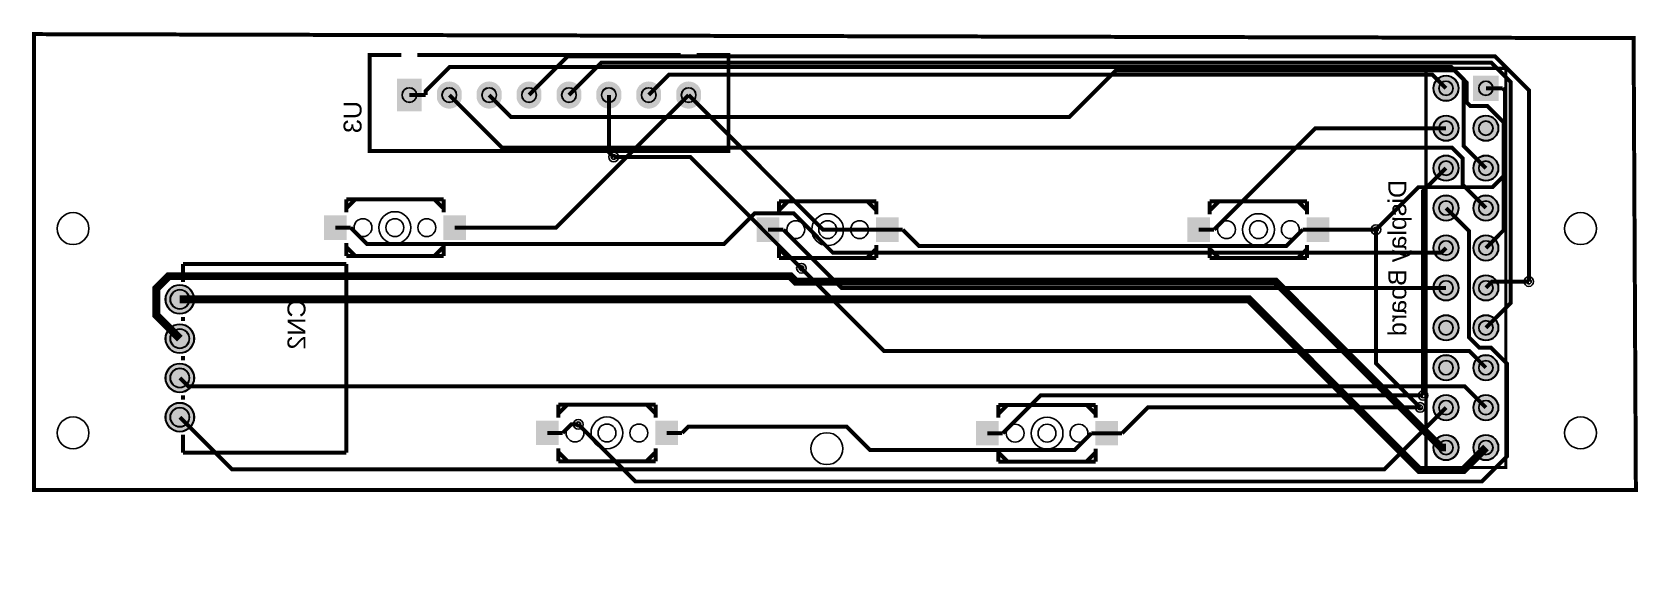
# Model space of a CAD drawing. Header units: millimetres. Extents: x 0 to 103, y -26 to 9.
import ezdxf

# ---------------------------------------------------------------- set-up
doc = ezdxf.new("R2010")
doc.units = ezdxf.units.MM
for name, color, linetype, true_color in [('BoardOutLine', 7, 'Continuous', 0xff00ff), ('BottomLayer', 7, 'Continuous', 0x0000ff), ('BottomSilkLayer', 7, 'Continuous', 0x66cc33), ('BottomSolderMaskLayer', 7, 'Continuous', 0xaa00ff), ('Hole', 7, 'Continuous', 0x222222), ('Multi-Layer', 7, 'Continuous', 0xc0c0c0), ('TopLayer', 7, 'Continuous', 0xff0000), ('TopPasteMaskLayer', 7, 'Continuous', 0x808080), ('TopSilkLayer', 7, 'Continuous', 0xffcc00), ('TopSolderMaskLayer', 7, 'Continuous', 0x800080)]:
    doc.layers.add(name, color=color, linetype=linetype, true_color=true_color)
doc.styles.get("Standard").update_dxf_attribs({"font": 'arial.ttf'})

msp = doc.modelspace()

# ---------------------------------------------------------------- hatches: boundary and pattern name
at = {"layer": 'BottomSolderMaskLayer'}
for points in [[(23.638636664370097, 5.533337566675073), (23.638636664370097, 3.4666709000084666), (25.201349467215096, 3.4666709000084666), (25.201349467215096, 5.533337566675073)], [(27.74726949453902, 4.253941241215898, -0.7853981633974483), (26.172466344932722, 4.253941241215898), (26.172466344932722, 4.745804758276108, -0.7853981633974483), (27.74726949453902, 4.745804758276108)], [(30.28727457454915, 4.253941241215898, -0.7853981633974483), (28.712471424942855, 4.253941241215898), (28.712471424942855, 4.745804758276108, -0.7853981633974483), (30.28727457454915, 4.745804758276108)], [(32.827279654559284, 4.253941241215898, -0.7853981633974483), (31.252476504952988, 4.253941241215898), (31.252476504952988, 4.745804758276108, -0.7853981633974483), (32.827279654559284, 4.745804758276108)], [(35.36728473456942, 4.253941241215898, -0.7853981633974483), (33.79248158496312, 4.253941241215898), (33.79248158496312, 4.745804758276108, -0.7853981633974483), (35.36728473456942, 4.745804758276108)], [(37.90728981457955, 4.253941241215898, -0.7853981633974483), (36.33248666497325, 4.253941241215898), (36.33248666497325, 4.745804758276108, -0.7853981633974483), (37.90728981457955, 4.745804758276108)], [(40.44729489458968, 4.253941241215898, -0.7853981633974483), (38.872491744983385, 4.253941241215898), (38.872491744983385, 4.745804758276108, -0.7853981633974483), (40.44729489458968, 4.745804758276108)], [(42.987299974599814, 4.253941241215898, -0.7853981633974483), (41.41249682499352, 4.253941241215898), (41.41249682499352, 4.745804758276108, -0.7853981633974483), (42.987299974599814, 4.745804758276108)], [(89.61722123444245, 4.9298958597917135, 1), (91.24282448564897, 4.9298958597917135, 1)], [(92.15720009504525, 5.742828582431343), (92.15720009504525, 4.117225331224859), (93.78280334625197, 4.117225331224859), (93.78280334625197, 5.742828582431343)], [(89.61722123444245, 2.389890779781581, 1), (91.24282448564897, 2.389890779781581, 1)], [(92.15722631445259, 2.389890779781581, 1), (93.7828295656591, 2.389890779781581, 1)], [(89.61722123444245, -0.15011430022855166, 1), (91.24282448564897, -0.15011430022855166, 1)], [(92.15722631445259, -0.15011430022855166, 1), (93.7828295656591, -0.15011430022855166, 1)], [(89.61722123444245, -2.6901193802386842, 1), (91.24282448564897, -2.6901193802386842, 1)], [(92.15722631445259, -2.6901193802386842, 1), (93.7828295656591, -2.6901193802386842, 1)], [(89.61722123444245, -5.2301244602489305, 1), (91.24282448564897, -5.2301244602489305, 1)], [(92.15722631445259, -5.2301244602489305, 1), (93.7828295656591, -5.2301244602489305, 1)], [(89.61722123444245, -7.770129540259063, 1), (91.24282448564897, -7.770129540259063, 1)], [(92.15722631445259, -7.770129540259063, 1), (93.7828295656591, -7.770129540259063, 1)], [(8.874701549403232, -8.500127000253997, 1), (10.725501651003436, -8.500127000253997, 1)], [(8.874701549403232, -11.000254000507994, 1), (10.725501651003436, -11.000254000507994, 1)], [(89.61722123444245, -10.310134620269196, 1), (91.24282448564897, -10.310134620269196, 1)], [(92.15722631445259, -10.310134620269196, 1), (93.7828295656591, -10.310134620269196, 1)], [(89.61722123444245, -12.850139700279328, 1), (91.24282448564897, -12.850139700279328, 1)], [(92.15722631445259, -12.850139700279328, 1), (93.7828295656591, -12.850139700279328, 1)], [(8.874701549403232, -13.500127000253997, 1), (10.725501651003436, -13.500127000253997, 1)], [(8.874701549403232, -16.000254000507994, 1), (10.725501651003436, -16.000254000507994, 1)], [(89.61722123444245, -15.390144780289575, 1), (91.24282448564897, -15.390144780289575, 1)], [(92.15722631445259, -15.390144780289575, 1), (93.7828295656591, -15.390144780289575, 1)], [(89.61722123444245, -17.930149860299707, 1), (91.24282448564897, -17.930149860299707, 1)], [(92.15722631445259, -17.930149860299707, 1), (93.7828295656591, -17.930149860299707, 1)]]:
    msp.add_hatch(color=256, dxfattribs=at).paths.add_polyline_path(points)
at = {"layer": 'Multi-Layer'}
for points in [[(23.65798831597658, 5.5), (23.65798831597658, 3.5), (25.18199136398266, 3.5), (25.18199136398266, 5.5)], [(27.721869443738917, 4.261874523749043, -0.7853981633974483), (26.197866395732824, 4.261874523749043), (26.197866395732824, 4.73787147574285, -0.7853981633974483), (27.721869443738917, 4.73787147574285)], [(30.26187452374905, 4.261874523749043, -0.7853981633974483), (28.737871475742956, 4.261874523749043), (28.737871475742956, 4.73787147574285, -0.7853981633974483), (30.26187452374905, 4.73787147574285)], [(32.80187960375918, 4.261874523749043, -0.7853981633974483), (31.27787655575309, 4.261874523749043), (31.27787655575309, 4.73787147574285, -0.7853981633974483), (32.80187960375918, 4.73787147574285)], [(35.341884683769315, 4.261874523749043, -0.7853981633974483), (33.81788163576322, 4.261874523749043), (33.81788163576322, 4.73787147574285, -0.7853981633974483), (35.341884683769315, 4.73787147574285)], [(37.88188976377945, 4.261874523749043, -0.7853981633974483), (36.357886715773354, 4.261874523749043), (36.357886715773354, 4.73787147574285, -0.7853981633974483), (37.88188976377945, 4.73787147574285)], [(40.42189484378958, 4.261874523749043, -0.7853981633974483), (38.89789179578349, 4.261874523749043), (38.89789179578349, 4.73787147574285, -0.7853981633974483), (40.42189484378958, 4.73787147574285)], [(42.96189992379971, 4.261874523749043, -0.7853981633974483), (41.43789687579362, 4.261874523749043), (41.43789687579362, 4.73787147574285, -0.7853981633974483), (42.96189992379971, 4.73787147574285)], [(89.64262128524256, 4.9298958597917135, 1), (91.21742443484887, 4.9298958597917135, 1)], [(92.1826009652018, 5.717424434848908), (92.1826009652018, 4.142621285242512), (93.75740411480842, 4.142621285242512), (93.75740411480842, 5.717424434848908)], [(89.64262128524256, 2.389890779781581, 1), (91.21742443484887, 2.389890779781581, 1)], [(92.18262636525269, 2.389890779781581, 1), (93.757429514859, 2.389890779781581, 1)], [(89.64262128524256, -0.15011430022855166, 1), (91.21742443484887, -0.15011430022855166, 1)], [(92.18262636525269, -0.15011430022855166, 1), (93.757429514859, -0.15011430022855166, 1)], [(89.64262128524256, -2.6901193802386842, 1), (91.21742443484887, -2.6901193802386842, 1)], [(92.18262636525269, -2.6901193802386842, 1), (93.757429514859, -2.6901193802386842, 1)], [(89.64262128524256, -5.2301244602489305, 1), (91.21742443484887, -5.2301244602489305, 1)], [(92.18262636525269, -5.2301244602489305, 1), (93.757429514859, -5.2301244602489305, 1)], [(89.64262128524256, -7.770129540259063, 1), (91.21742443484887, -7.770129540259063, 1)], [(92.18262636525269, -7.770129540259063, 1), (93.757429514859, -7.770129540259063, 1)], [(8.900101600203334, -8.500127000253997, 1), (10.700101600203334, -8.500127000253997, 1)], [(8.900101600203334, -11.000254000507994, 1), (10.700101600203334, -11.000254000507994, 1)], [(89.64262128524256, -10.310134620269196, 1), (91.21742443484887, -10.310134620269196, 1)], [(92.18262636525269, -10.310134620269196, 1), (93.757429514859, -10.310134620269196, 1)], [(89.64262128524256, -12.850139700279328, 1), (91.21742443484887, -12.850139700279328, 1)], [(92.18262636525269, -12.850139700279328, 1), (93.757429514859, -12.850139700279328, 1)], [(8.900101600203334, -13.500127000253997, 1), (10.700101600203334, -13.500127000253997, 1)], [(8.900101600203334, -16.000254000507994, 1), (10.700101600203334, -16.000254000507994, 1)], [(89.64262128524256, -15.390144780289575, 1), (91.21742443484887, -15.390144780289575, 1)], [(92.18262636525269, -15.390144780289575, 1), (93.757429514859, -15.390144780289575, 1)], [(89.64262128524256, -17.930149860299707, 1), (91.21742443484887, -17.930149860299707, 1)], [(92.18262636525269, -17.930149860299707, 1), (93.757429514859, -17.930149860299707, 1)]]:
    msp.add_hatch(color=256, dxfattribs=at).paths.add_polyline_path(points)
at = {"layer": 'TopLayer'}
for points in [[(18.99512319024643, -4.68704597409203), (18.99512319024643, -3.187045974091916), (20.395123190246522, -3.187045974091916), (20.395123190246522, -4.68704597409203)], [(26.594996189992344, -4.68704597409203), (26.594996189992344, -3.187045974091916), (27.994996189992435, -3.187045974091916), (27.994996189992435, -4.68704597409203)], [(46.55417830835677, -4.814046228092479), (46.55417830835677, -3.3140462280924794), (47.95417830835663, -3.3140462280924794), (47.95417830835663, -4.814046228092479)], [(54.15405130810268, -4.814046228092479), (54.15405130810268, -3.3140462280924794), (55.554051308102544, -3.3140462280924794), (55.554051308102544, -4.814046228092479)], [(73.98623317246643, -4.814046228092479), (73.98623317246643, -3.3140462280924794), (75.38623317246652, -3.3140462280924794), (75.38623317246652, -4.814046228092479)], [(81.58610617221234, -4.814046228092479), (81.58610617221234, -3.3140462280924794), (82.98610617221243, -3.3140462280924794), (82.98610617221243, -4.814046228092479)], [(32.50033020066053, -17.75029210058426), (32.50033020066053, -16.25029210058426), (33.90033020066062, -16.25029210058426), (33.90033020066062, -17.75029210058426)], [(40.10020320040644, -17.75029210058426), (40.10020320040644, -16.25029210058426), (41.50020320040653, -16.25029210058426), (41.50020320040653, -17.75029210058426)], [(60.52420624841261, -17.768072136144383), (60.52420624841261, -16.26807213614427), (61.9242062484127, -16.26807213614427), (61.9242062484127, -17.768072136144383)], [(68.12407924815852, -17.768072136144383), (68.12407924815852, -16.26807213614427), (69.52407924815861, -16.26807213614427), (69.52407924815861, -17.768072136144383)]]:
    msp.add_hatch(color=256, dxfattribs=at).paths.add_polyline_path(points)
at = {"layer": 'TopPasteMaskLayer'}
for points in [[(18.99512319024643, -4.68704597409203), (18.99512319024643, -3.187045974091916), (20.395123190246522, -3.187045974091916), (20.395123190246522, -4.68704597409203)], [(26.594996189992344, -4.68704597409203), (26.594996189992344, -3.187045974091916), (27.994996189992435, -3.187045974091916), (27.994996189992435, -4.68704597409203)], [(46.55417830835677, -4.814046228092479), (46.55417830835677, -3.3140462280924794), (47.95417830835663, -3.3140462280924794), (47.95417830835663, -4.814046228092479)], [(54.15405130810268, -4.814046228092479), (54.15405130810268, -3.3140462280924794), (55.554051308102544, -3.3140462280924794), (55.554051308102544, -4.814046228092479)], [(73.98623317246643, -4.814046228092479), (73.98623317246643, -3.3140462280924794), (75.38623317246652, -3.3140462280924794), (75.38623317246652, -4.814046228092479)], [(81.58610617221234, -4.814046228092479), (81.58610617221234, -3.3140462280924794), (82.98610617221243, -3.3140462280924794), (82.98610617221243, -4.814046228092479)], [(32.50033020066053, -17.75029210058426), (32.50033020066053, -16.25029210058426), (33.90033020066062, -16.25029210058426), (33.90033020066062, -17.75029210058426)], [(40.10020320040644, -17.75029210058426), (40.10020320040644, -16.25029210058426), (41.50020320040653, -16.25029210058426), (41.50020320040653, -17.75029210058426)], [(60.52420624841261, -17.768072136144383), (60.52420624841261, -16.26807213614427), (61.9242062484127, -16.26807213614427), (61.9242062484127, -17.768072136144383)], [(68.12407924815852, -17.768072136144383), (68.12407924815852, -16.26807213614427), (69.52407924815861, -16.26807213614427), (69.52407924815861, -17.768072136144383)]]:
    msp.add_hatch(color=256, dxfattribs=at).paths.add_polyline_path(points)
at = {"layer": 'TopSolderMaskLayer'}
for points in [[(23.638636664370097, 5.533337566675073), (23.638636664370097, 3.4666709000084666), (25.201349467215096, 3.4666709000084666), (25.201349467215096, 5.533337566675073)], [(27.74726949453902, 4.253941241215898, -0.7853981633974483), (26.172466344932722, 4.253941241215898), (26.172466344932722, 4.745804758276108, -0.7853981633974483), (27.74726949453902, 4.745804758276108)], [(30.28727457454915, 4.253941241215898, -0.7853981633974483), (28.712471424942855, 4.253941241215898), (28.712471424942855, 4.745804758276108, -0.7853981633974483), (30.28727457454915, 4.745804758276108)], [(32.827279654559284, 4.253941241215898, -0.7853981633974483), (31.252476504952988, 4.253941241215898), (31.252476504952988, 4.745804758276108, -0.7853981633974483), (32.827279654559284, 4.745804758276108)], [(35.36728473456942, 4.253941241215898, -0.7853981633974483), (33.79248158496312, 4.253941241215898), (33.79248158496312, 4.745804758276108, -0.7853981633974483), (35.36728473456942, 4.745804758276108)], [(37.90728981457955, 4.253941241215898, -0.7853981633974483), (36.33248666497325, 4.253941241215898), (36.33248666497325, 4.745804758276108, -0.7853981633974483), (37.90728981457955, 4.745804758276108)], [(40.44729489458968, 4.253941241215898, -0.7853981633974483), (38.872491744983385, 4.253941241215898), (38.872491744983385, 4.745804758276108, -0.7853981633974483), (40.44729489458968, 4.745804758276108)], [(42.987299974599814, 4.253941241215898, -0.7853981633974483), (41.41249682499352, 4.253941241215898), (41.41249682499352, 4.745804758276108, -0.7853981633974483), (42.987299974599814, 4.745804758276108)], [(89.61722123444245, 4.9298958597917135, 1), (91.24282448564897, 4.9298958597917135, 1)], [(92.15720009504525, 5.742828582431343), (92.15720009504525, 4.117225331224859), (93.78280334625197, 4.117225331224859), (93.78280334625197, 5.742828582431343)], [(89.61722123444245, 2.389890779781581, 1), (91.24282448564897, 2.389890779781581, 1)], [(92.15722631445259, 2.389890779781581, 1), (93.7828295656591, 2.389890779781581, 1)], [(89.61722123444245, -0.15011430022855166, 1), (91.24282448564897, -0.15011430022855166, 1)], [(92.15722631445259, -0.15011430022855166, 1), (93.7828295656591, -0.15011430022855166, 1)], [(89.61722123444245, -2.6901193802386842, 1), (91.24282448564897, -2.6901193802386842, 1)], [(92.15722631445259, -2.6901193802386842, 1), (93.7828295656591, -2.6901193802386842, 1)], [(18.97141389551598, -4.714261696726226), (18.97141389551598, -3.1598330164401887), (20.418827323676396, -3.1598330164401887), (20.418827323676396, -4.714261696726226)], [(26.571292916779385, -4.714261696726226), (26.571292916779385, -3.1598330164401887), (28.018706344939574, -3.1598330164401887), (28.018706344939574, -4.714261696726226)], [(46.53046901362609, -4.841261950726789), (46.53046901362609, -3.286833270440752), (47.977882441786505, -3.286833270440752), (47.977882441786505, -4.841261950726789)], [(54.130348034889494, -4.841261950726789), (54.130348034889494, -3.286833270440752), (55.57776146304968, -3.286833270440752), (55.57776146304968, -4.841261950726789)], [(73.96252387773598, -4.841261950726789), (73.96252387773598, -3.286833270440752), (75.40993730589639, -3.286833270440752), (75.40993730589639, -4.841261950726789)], [(81.56240289899938, -4.841261950726789), (81.56240289899938, -3.286833270440752), (83.00981632715957, -3.286833270440752), (83.00981632715957, -4.841261950726789)], [(89.61722123444245, -5.2301244602489305, 1), (91.24282448564897, -5.2301244602489305, 1)], [(92.15722631445259, -5.2301244602489305, 1), (93.7828295656591, -5.2301244602489305, 1)], [(89.61722123444245, -7.770129540259063, 1), (91.24282448564897, -7.770129540259063, 1)], [(92.15722631445259, -7.770129540259063, 1), (93.7828295656591, -7.770129540259063, 1)], [(8.874701549403232, -8.500127000253997, 1), (10.725501651003436, -8.500127000253997, 1)], [(8.874701549403232, -11.000254000507994, 1), (10.725501651003436, -11.000254000507994, 1)], [(89.61722123444245, -10.310134620269196, 1), (91.24282448564897, -10.310134620269196, 1)], [(92.15722631445259, -10.310134620269196, 1), (93.7828295656591, -10.310134620269196, 1)], [(89.61722123444245, -12.850139700279328, 1), (91.24282448564897, -12.850139700279328, 1)], [(92.15722631445259, -12.850139700279328, 1), (93.7828295656591, -12.850139700279328, 1)], [(8.874701549403232, -13.500127000253997, 1), (10.725501651003436, -13.500127000253997, 1)], [(8.874701549403232, -16.000254000507994, 1), (10.725501651003436, -16.000254000507994, 1)], [(89.61722123444245, -15.390144780289575, 1), (91.24282448564897, -15.390144780289575, 1)], [(92.15722631445259, -15.390144780289575, 1), (93.7828295656591, -15.390144780289575, 1)], [(32.476620905930076, -17.777507823218457), (32.476620905930076, -16.223079142932534), (33.92403433409049, -16.223079142932534), (33.92403433409049, -17.777507823218457)], [(40.076499927193254, -17.777507823218457), (40.076499927193254, -16.223079142932534), (41.52391335535344, -16.223079142932534), (41.52391335535344, -17.777507823218457)], [(60.50049695368193, -17.79528785877858), (60.50049695368193, -16.240859178492542), (61.947910381842576, -16.240859178492542), (61.947910381842576, -17.79528785877858)], [(68.10037597494534, -17.79528785877858), (68.10037597494534, -16.240859178492542), (69.54778940310553, -16.240859178492542), (69.54778940310553, -17.79528785877858)], [(89.61722123444245, -17.930149860299707, 1), (91.24282448564897, -17.930149860299707, 1)], [(92.15722631445259, -17.930149860299707, 1), (93.7828295656591, -17.930149860299707, 1)]]:
    msp.add_hatch(color=256, dxfattribs=at).paths.add_polyline_path(points)

# ---------------------------------------------------------------- linework, layer by layer
at = {"layer": 'BoardOutLine', "const_width": 0.25400050800101603}
msp.add_lwpolyline([(0.5212344424688808, 8.37541275082549), (102.37543815087633, 8.121412242824476), (102.521234442469, -20.625603251206485), (0.5212344424688808, -20.625603251206485), (0.5212344424688808, 8.37541275082549)], close=True, dxfattribs=at)
at = {"layer": 'BottomLayer'}
for points, const_width in [([(92.97002794005584, -5.230099060198199), (94.10541021082054, -4.094716789433505), (94.10541021082054, 2.7691389382778198), (93.07035814071628, 3.8041910083820767), (91.97561595123193, 3.8041910083820767), (91.73558547117091, 4.044221488442872), (91.73558547117091, 5.291363982727944), (90.9624079248158, 6.064541529083044), (69.40106680213353, 6.064541529083044), (66.4343408686816, 3.097815595631232), (30.901955803911733, 3.097815595631232), (29.499872999746003, 4.499898399796848)], 0.25400050800101603), ([(95.70637541275096, -7.369545339090678), (95.70637541275096, 4.8133350266700745), (93.55397510795024, 6.9657353314706825), (34.505715011430084, 6.9657353314706825), (32.039878079756136, 4.499898399796848)], 0.25400050800101603), ([(92.97002794005584, -10.310109220218465), (94.53873507747016, -8.741402082804257), (94.53873507747016, 5.333274066548142), (93.32131064262126, 6.550698501397051), (36.630683261366585, 6.550698501397051), (34.57988315976627, 4.499898399796848)], 0.25400050800101603), ([(92.97002794005584, -2.690093980187953), (91.49834899669804, -1.218415036830038), (91.49834899669804, 0.4574803149606623), (90.80238760477505, 1.1534417068834273), (30.306324612649178, 1.1534417068834273), (26.95986791973587, 4.499898399796848)], 0.25400050800101603), ([(49.383032766065526, -6.522199644399279), (42.30276860553727, 0.5580645161289794), (37.42926085852173, 0.5580645161289794)], 0.25400050800101603), ([(90.43002286004571, -0.1500889001778205), (88.9715519431038, -1.6085598171196125), (88.9715519431038, -14.61236982473963)], 0.25400050800101603), ([(90.43002286004571, -2.690093980187953), (91.90170180340374, -4.161772923545868), (91.90170180340374, -10.917678435356834), (92.56413512827044, -11.58011176022353), (93.3014986029973, -11.58011176022353), (94.31648463296915, -12.595097790195496), (94.31648463296915, -18.48486156972308), (92.71145542291083, -20.089890779781513), (38.81051562103107, -20.089890779781513), (35.17373634747287, -16.45311150622308)], 0.25400050800101603), ([(88.7835915671833, -15.378435356870682), (85.9674879349759, -12.562331724663409), (85.9674879349759, -4.063982727965367)], 0.25400050800101603), ([(9.800101600203334, -11.000228600457149), (8.304546609093222, -9.50467360934715), (8.304546609093222, -7.810236220472461), (9.089662179324478, -7.02512065024132), (48.67614935229881, -7.02512065024132), (49.02870205740419, -7.377673355346701), (79.57302514605044, -7.377673355346701), (90.12547625095249, -17.930124460248976), (90.43002286004571, -17.930124460248976)], 0.5), ([(92.97002794005584, -17.930124460248976), (91.54381508763026, -19.35633731267467), (88.73152146304301, -19.35633731267467), (77.87528575057149, -8.500101600203152), (9.800101600203334, -8.500101600203152)], 0.5)]:
    msp.add_lwpolyline(points, dxfattribs=dict(at, const_width=const_width))
at = {"layer": 'BottomSilkLayer', "const_width": 0.25400050800101603}
for points in [[(42.70802641605269, 7.040005080010133), (44.74003048006102, 7.040005080010133), (44.74003048006102, 0.9439928879858144), (21.879984759969375, 0.9439928879858144), (21.879984759969375, 7.040005080010133), (23.91198882397771, 7.040005080010133)], [(24.92799085598176, 7.040005080010133), (41.692024384048636, 7.040005080010133)], [(10.000025400050845, -6.250038100076267), (10.000025400050845, -7.386766573533237)], [(20.400025400050936, -6.250063500126998), (10.000025400050845, -6.250038100076267)], [(20.400025400050936, -6.250063500126998), (20.400025400050936, -18.250063500127)], [(10.000025400050845, -9.613335026670029), (10.000025400050845, -9.886766573533123)], [(10.000025400050845, -12.113335026670029), (10.000025400050845, -12.386791973583968)], [(10.000025400050845, -14.613360426720874), (10.000025400050845, -14.886791973583968)], [(10.000025400050845, -17.113360426720874), (10.000025400050845, -18.250088900177843)], [(20.400025400050936, -18.250063500127), (10.000025400050845, -18.250088900177843)]]:
    msp.add_lwpolyline(points, dxfattribs=at)
at = {"layer": 'BottomSilkLayer', "const_width": 0.20320040640081283}
msp.add_lwpolyline([(89.15999491998991, 6.20002540005089), (89.15999491998991, 4.295021590043234), (89.15999491998991, -19.200025400050777), (94.24000508001018, -19.200025400050777), (94.24000508001018, 4.295021590043234), (94.24000508001018, 6.20002540005089), (89.15999491998991, 6.20002540005089)], close=True, dxfattribs=at)
at = {"layer": 'BottomSolderMaskLayer'}
for centre, radius in [((90.43002286004571, 4.9298958597917135), 0.8128016256032513), ((90.42999745999487, 4.93002286004571), 0.45883962735667416), ((92.970002540005, 4.93002286004571), 0.45883962735667416), ((24.419989839979735, 4.5), 0.4688138408534882), ((26.959994919989867, 4.5), 0.4688138408534882), ((29.5, 4.5), 0.4688138408534882), ((32.04000508001013, 4.5), 0.4688138408534882), ((34.580010160020265, 4.5), 0.4688138408534882), ((37.1200152400304, 4.5), 0.4688138408534882), ((39.66002032004053, 4.5), 0.4688138408534882), ((42.20002540005066, 4.5), 0.4688138408534882), ((90.43002286004571, 2.389890779781581), 0.8128016256032513), ((92.97002794005584, 2.389890779781581), 0.8128016256032513), ((90.42999745999487, 2.3900177800355777), 0.45883962735667416), ((92.970002540005, 2.3900177800355777), 0.45883962735667416), ((90.43002286004571, -0.15011430022855166), 0.8128016256032513), ((90.42999745999487, -0.14998729997455484), 0.45883962735667416), ((92.97002794005584, -0.15011430022855166), 0.8128016256032513), ((92.970002540005, -0.14998729997455484), 0.45883962735667416), ((90.43002286004571, -2.6901193802386842), 0.8128016256032513), ((92.97002794005584, -2.6901193802386842), 0.8128016256032513), ((90.42999745999487, -2.6899923799846874), 0.45883962735667416), ((92.970002540005, -2.6899923799846874), 0.45883962735667416), ((90.43002286004571, -5.2301244602489305), 0.8128016256032513), ((90.42999745999487, -5.22999745999482), 0.45883962735667416), ((92.97002794005584, -5.2301244602489305), 0.8128016256032513), ((92.970002540005, -5.22999745999482), 0.45883962735667416), ((90.43002286004571, -7.770129540259063), 0.8128016256032513), ((92.97002794005584, -7.770129540259063), 0.8128016256032513), ((9.800101600203334, -8.500127000253997), 0.9254000508001016), ((9.799999999999955, -8.500050800101576), 0.6169333672000678), ((90.42999745999487, -7.770002540005066), 0.45883962735667416), ((92.970002540005, -7.770002540005066), 0.45883962735667416), ((9.800101600203334, -11.000254000507994), 0.9254000508001016), ((90.43002286004571, -10.310134620269196), 0.8128016256032513), ((90.42999745999487, -10.310007620015199), 0.45883962735667416), ((92.97002794005584, -10.310134620269196), 0.8128016256032513), ((92.970002540005, -10.310007620015199), 0.45883962735667416), ((9.799999999999955, -11.00005080010169), 0.6169333672000678), ((90.43002286004571, -12.850139700279328), 0.8128016256032513), ((92.97002794005584, -12.850139700279328), 0.8128016256032513), ((9.800101600203334, -13.500127000253997), 0.9254000508001016), ((9.799999999999955, -13.50007620015242), 0.6169333672000678), ((90.42999745999487, -12.850012700025331), 0.45883962735667416), ((92.970002540005, -12.850012700025331), 0.45883962735667416), ((9.800101600203334, -16.000254000507994), 0.9254000508001016), ((90.43002286004571, -15.390144780289575), 0.8128016256032513), ((90.42999745999487, -15.390017780035464), 0.45883962735667416), ((92.97002794005584, -15.390144780289575), 0.8128016256032513), ((92.970002540005, -15.390017780035464), 0.45883962735667416), ((9.799999999999955, -16.00007620015242), 0.6169333672000678), ((90.43002286004571, -17.930149860299707), 0.8128016256032513), ((92.97002794005584, -17.930149860299707), 0.8128016256032513), ((90.42999745999487, -17.93002286004571), 0.45883962735667416), ((92.970002540005, -17.93002286004571), 0.45883962735667416)]:
    msp.add_circle(centre, radius, dxfattribs=at)
at = {"layer": 'Hole'}
for centre in [(37.42926085852173, 0.5580391160782483), (85.9674879349759, -4.064008128016212), (49.383032766065526, -6.5222250444500105), (95.70637541275096, -7.369570739141523), (88.7835915671833, -15.378460756921527), (88.9715519431038, -14.612395224790475), (35.17373634747287, -16.453136906273812)]:
    msp.add_circle(centre, 0.15250190500381003, dxfattribs=at)
at = {"layer": 'Multi-Layer'}
for centre, radius in [((90.43002286004571, 4.9298958597917135), 0.7874015748031498), ((90.42999745999487, 4.93002286004571), 0.4445008890017781), ((92.970002540005, 4.93002286004571), 0.4445008890017781), ((24.419989839979735, 4.5), 0.45720091440182886), ((26.959994919989867, 4.5), 0.45720091440182886), ((29.5, 4.5), 0.45720091440182886), ((32.04000508001013, 4.5), 0.45720091440182886), ((34.580010160020265, 4.5), 0.45720091440182886), ((37.1200152400304, 4.5), 0.45720091440182886), ((39.66002032004053, 4.5), 0.45720091440182886), ((42.20002540005066, 4.5), 0.45720091440182886), ((90.43002286004571, 2.389890779781581), 0.7874015748031498), ((92.97002794005584, 2.389890779781581), 0.7874015748031498), ((90.42999745999487, 2.3900177800355777), 0.4445008890017781), ((92.970002540005, 2.3900177800355777), 0.4445008890017781), ((37.42926085852173, 0.5580391160782483), 0.30500381000762006), ((90.43002286004571, -0.15011430022855166), 0.7874015748031498), ((90.42999745999487, -0.14998729997455484), 0.4445008890017781), ((92.97002794005584, -0.15011430022855166), 0.7874015748031498), ((92.970002540005, -0.14998729997455484), 0.4445008890017781), ((90.43002286004571, -2.6901193802386842), 0.7874015748031498), ((92.97002794005584, -2.6901193802386842), 0.7874015748031498), ((3, -4), 1.0160020320040641), ((90.42999745999487, -2.6899923799846874), 0.4445008890017781), ((92.970002540005, -2.6899923799846874), 0.4445008890017781), ((99, -4), 1.0160020320040641), ((85.9674879349759, -4.064008128016212), 0.30500381000762006), ((90.43002286004571, -5.2301244602489305), 0.7874015748031498), ((90.42999745999487, -5.22999745999482), 0.4445008890017781), ((92.97002794005584, -5.2301244602489305), 0.7874015748031498), ((92.970002540005, -5.22999745999482), 0.4445008890017781), ((49.383032766065526, -6.5222250444500105), 0.30500381000762006), ((90.43002286004571, -7.770129540259063), 0.7874015748031498), ((92.97002794005584, -7.770129540259063), 0.7874015748031498), ((95.70637541275096, -7.369570739141523), 0.30500381000762006), ((9.800101600203334, -8.500127000253997), 0.9000000000000001), ((9.799999999999955, -8.500050800101576), 0.6000000000000001), ((90.42999745999487, -7.770002540005066), 0.4445008890017781), ((92.970002540005, -7.770002540005066), 0.4445008890017781), ((9.800101600203334, -11.000254000507994), 0.9000000000000001), ((90.43002286004571, -10.310134620269196), 0.7874015748031498), ((90.42999745999487, -10.310007620015199), 0.4445008890017781), ((92.97002794005584, -10.310134620269196), 0.7874015748031498), ((92.970002540005, -10.310007620015199), 0.4445008890017781), ((9.799999999999955, -11.00005080010169), 0.6000000000000001), ((90.43002286004571, -12.850139700279328), 0.7874015748031498), ((92.97002794005584, -12.850139700279328), 0.7874015748031498), ((9.800101600203334, -13.500127000253997), 0.9000000000000001), ((9.799999999999955, -13.50007620015242), 0.6000000000000001), ((90.42999745999487, -12.850012700025331), 0.4445008890017781), ((92.970002540005, -12.850012700025331), 0.4445008890017781), ((88.9715519431038, -14.612395224790475), 0.30500381000762006), ((9.800101600203334, -16.000254000507994), 0.9000000000000001), ((88.7835915671833, -15.378460756921527), 0.30500381000762006), ((90.43002286004571, -15.390144780289575), 0.7874015748031498), ((90.42999745999487, -15.390017780035464), 0.4445008890017781), ((92.97002794005584, -15.390144780289575), 0.7874015748031498), ((92.970002540005, -15.390017780035464), 0.4445008890017781), ((3, -17), 1.0160020320040641), ((9.799999999999955, -16.00007620015242), 0.6000000000000001), ((35.17373634747287, -16.453136906273812), 0.30500381000762006), ((99, -17), 1.0160020320040641), ((51, -18), 1.0160020320040641), ((90.43002286004571, -17.930149860299707), 0.7874015748031498), ((92.97002794005584, -17.930149860299707), 0.7874015748031498), ((90.42999745999487, -17.93002286004571), 0.4445008890017781), ((92.970002540005, -17.93002286004571), 0.4445008890017781)]:
    msp.add_circle(centre, radius, dxfattribs=at)
at = {"layer": 'TopLayer', "const_width": 0.25400050800101603}
for points in [[(92.97002794005584, -0.1500889001778205), (91.55702311404616, 1.2629159258318623), (91.55702311404616, 5.496596393192817), (90.76530353060707, 6.288315976631907), (26.989331978663813, 6.288315976631907), (25.461264922529836, 4.760248920497929), (25.461264922529836, 4.499898399796848)], [(90.43002286004571, 4.929921259842445), (89.55626111252218, 5.803683007365976), (40.963677927356, 5.803683007365976), (39.65989331978653, 4.499898399796848)], [(24.41986283972551, 4.499898399796848), (25.461264922529836, 4.499898399796848)], [(42.199898399796666, 4.499898399796848), (33.76301752603513, -3.9369824739649175), (27.294894589789237, -3.9369824739649175)], [(37.1198882397764, 4.499898399796848), (37.1198882397764, 0.867437134874308), (37.42926085852173, 0.5580645161289794)], [(42.199898399796666, 4.499898399796848), (50.76377952755911, -4.063982727965367), (54.853949707899346, -4.063982727965367)], [(94.03657607315222, 4.929921259842445), (94.17907035814073, 4.787426974853929), (94.17907035814073, -0.5821437642875935), (93.39954279908557, -1.361671323342648), (88.66979933959874, -1.361671323342648), (85.9674879349759, -4.063982727965367)], [(92.97002794005584, 4.929921259842445), (94.03657607315222, 4.929921259842445)], [(90.43002286004571, 2.389916179832312), (82.11938023876041, 2.389916179832312), (75.66548133096285, -4.063982727965367)], [(90.43002286004571, -5.230099060198199), (90.1249682499365, -5.535153670307409), (51.389382778765594, -5.535153670307409), (48.87299974599932, -3.0187706375412517), (46.40665481330984, -3.0187706375412517), (44.45745491490993, -4.967970535941049), (21.705359410718756, -4.967970535941049), (20.674371348742852, -3.9369824739649175)], [(19.695199390398784, -3.9369824739649175), (20.674371348742852, -3.9369824739649175)], [(47.25425450850912, -4.063982727965367), (48.23342646685296, -4.063982727965367)], [(48.23342646685296, -4.063982727965367), (51.9395478790957, -7.770104140208332), (90.43002286004571, -7.770104140208332)], [(54.853949707899346, -4.063982727965367), (55.83312166624319, -4.063982727965367)], [(81.30708661417316, -4.063982727965367), (80.27609855219703, -5.094970789941613), (56.86410972821932, -5.094970789941613), (55.83312166624319, -4.063982727965367)], [(74.68630937261878, -4.063982727965367), (75.66548133096285, -4.063982727965367)], [(82.28600457200923, -4.063982727965367), (81.30708661417316, -4.063982727965367)], [(82.28600457200923, -4.063982727965367), (82.77571755143504, -4.063982727965367)], [(82.77571755143504, -4.063982727965367), (85.9674879349759, -4.063982727965367)], [(92.97002794005584, -12.850114300228597), (91.90170180340374, -11.78178816357638), (54.64262128524251, -11.78178816357638), (49.383032766065526, -6.522199644399279)], [(92.97002794005584, -7.770104140208332), (93.37058674117361, -7.369545339090678), (95.70637541275096, -7.369545339090678)], [(92.97002794005584, -15.390119380238843), (91.60655321310628, -14.026644653289395), (10.32664465328935, -14.026644653289395), (9.800101600203334, -13.500101600203152)], [(90.43002286004571, -15.390119380238843), (86.49530099060212, -19.32484124968255), (13.124714249428507, -19.32484124968255), (9.800101600203334, -16.000228600457262)], [(88.9715519431038, -14.61236982473963), (64.60909321818644, -14.61236982473963), (62.20345440690903, -17.01800863601727)], [(69.80314960629903, -17.01800863601727), (71.44246888493785, -15.37868935737879), (88.7835915671833, -15.37868935737879), (88.7835915671833, -15.378435356870682)], [(35.17373634747287, -16.45311150622308), (34.7266954533909, -16.45311150622308), (34.17957835915672, -17.000228600457262)], [(33.20040640081288, -17.000228600457262), (34.17957835915672, -17.000228600457262)], [(40.800101600203334, -17.000228600457262), (41.77927355854695, -17.000228600457262)], [(41.77927355854695, -17.000228600457262), (42.18719837439676, -16.592303784607566), (52.25882651765323, -16.592303784607566), (53.7510795021592, -18.084556769113533), (66.7785115570232, -18.084556769113533), (67.84505969011934, -17.01800863601727)], [(61.22428244856496, -17.01800863601727), (62.20345440690903, -17.01800863601727)], [(68.33451866903738, -17.01800863601727), (67.84505969011934, -17.01800863601727)], [(68.33451866903738, -17.01800863601727), (68.82397764795542, -17.01800863601727)], [(68.82397764795542, -17.01800863601727), (69.80314960629903, -17.01800863601727)]]:
    msp.add_lwpolyline(points, dxfattribs=at)
at = {"layer": 'TopSilkLayer', "const_width": 0.25400050800101603}
for points in [[(20.395021590043143, -2.137033274066539), (26.5949707899415, -2.137033274066539)], [(20.395021590043143, -2.137033274066539), (20.395021590043143, -2.955905511811011)], [(20.446990093980048, -2.667056134112272), (20.954991109982075, -2.1590551181102455)], [(26.035001270002567, -2.1590551181102455), (26.543002286004594, -2.667056134112272)], [(26.5949707899415, -2.137033274066539), (26.5949707899415, -2.955905511811011)], [(47.95407670815325, -2.2640335280671025), (54.154025908051835, -2.2640335280671025)], [(47.95407670815325, -2.2640335280671025), (47.95407670815325, -3.0829057658115744)], [(48.006045212090385, -2.794056388112722), (48.51404622809241, -2.2860553721106953)], [(53.594056388112676, -2.2860553721106953), (54.1020574041147, -2.794056388112722)], [(54.154025908051835, -2.2640335280671025), (54.154025908051835, -3.0829057658115744)], [(75.38613157226314, -2.2640335280671025), (81.5860807721615, -2.2640335280671025)], [(75.38613157226314, -2.2640335280671025), (75.38613157226314, -3.0829057658115744)], [(75.43810007620004, -2.794056388112722), (75.94610109220207, -2.2860553721106953)], [(81.02611125222234, -2.2860553721106953), (81.53411226822436, -2.794056388112722)], [(81.5860807721615, -2.2640335280671025), (81.5860807721615, -3.0829057658115744)], [(20.395021590043143, -4.918186436372935), (20.395021590043143, -5.737084074168138)], [(20.446990093980048, -5.207061214122405), (20.954991109982075, -5.715062230124431)], [(26.035001270002567, -5.715062230124431), (26.543002286004594, -5.207061214122405)], [(26.5949707899415, -4.918186436372935), (26.5949707899415, -5.737084074168138)], [(47.95407670815325, -5.045186690373384), (47.95407670815325, -5.8640843281685875)], [(54.154025908051835, -5.045186690373384), (54.154025908051835, -5.8640843281685875)], [(75.38613157226314, -5.045186690373384), (75.38613157226314, -5.8640843281685875)], [(81.5860807721615, -5.045186690373384), (81.5860807721615, -5.8640843281685875)], [(26.5949707899415, -5.737084074168138), (20.395021590043143, -5.737084074168138)], [(54.154025908051835, -5.8640843281685875), (47.95407670815325, -5.8640843281685875)], [(48.006045212090385, -5.334061468122968), (48.51404622809241, -5.842062484124995)], [(53.594056388112676, -5.842062484124995), (54.1020574041147, -5.334061468122968)], [(81.5860807721615, -5.8640843281685875), (75.38613157226314, -5.8640843281685875)], [(75.43810007620004, -5.334061468122968), (75.94610109220207, -5.842062484124995)], [(81.02611125222234, -5.842062484124995), (81.53411226822436, -5.334061468122968)], [(33.90022860045724, -15.20027940055877), (40.100177800355596, -15.20027940055877)], [(33.90022860045724, -15.20027940055877), (33.90022860045724, -16.019151638303242)], [(33.952197104394145, -15.730302260604503), (34.46019812039617, -15.222301244602477)], [(39.54020828041644, -15.222301244602477), (40.04820929641846, -15.730302260604503)], [(40.100177800355596, -15.20027940055877), (40.100177800355596, -16.019151638303242)], [(61.92410464820932, -15.218059436118892), (68.12405384810768, -15.218059436118892)], [(61.92410464820932, -15.218059436118892), (61.92410464820932, -16.036931673863364)], [(61.97607315214623, -15.748082296164625), (62.484074168148254, -15.240081280162599)], [(67.56408432816852, -15.240081280162599), (68.07208534417055, -15.748082296164625)], [(68.12405384810768, -15.218059436118892), (68.12405384810768, -16.036931673863364)], [(33.90022860045724, -17.981432562865166), (33.90022860045724, -18.800330200660483)], [(33.952197104394145, -18.270307340614636), (34.46019812039617, -18.778308356616662)], [(39.54020828041644, -18.778308356616662), (40.04820929641846, -18.270307340614636)], [(40.100177800355596, -17.981432562865166), (40.100177800355596, -18.800330200660483)], [(61.92410464820932, -17.999212598425174), (61.92410464820932, -18.818110236220377)], [(61.97607315214623, -18.288087376174758), (62.484074168148254, -18.796088392176785)], [(67.56408432816852, -18.796088392176785), (68.07208534417055, -18.288087376174758)], [(68.12405384810768, -17.999212598425174), (68.12405384810768, -18.818110236220377)], [(40.100177800355596, -18.800330200660483), (33.90022860045724, -18.800330200660483)], [(68.12405384810768, -18.818110236220377), (61.92410464820932, -18.818110236220377)]]:
    msp.add_lwpolyline(points, dxfattribs=at)
at = {"layer": 'TopSilkLayer'}
for centre, radius in [((23.495046990093897, -3.9370078740157624), 1.0160020320040641), ((51.05410210820423, -4.064008128016212), 1.0160020320040641), ((78.48615697231389, -4.064008128016212), 1.0160020320040641), ((21.46304292608579, -3.9370078740157624), 0.567945135890272), ((23.495046990093897, -3.9370078740157624), 0.567945135890272), ((25.52705105410223, -3.9370078740157624), 0.567945135890272), ((49.02209804419613, -4.064008128016212), 0.567945135890272), ((51.05410210820423, -4.064008128016212), 0.567945135890272), ((53.08610617221234, -4.064008128016212), 0.567945135890272), ((76.45415290830579, -4.064008128016212), 0.567945135890272), ((78.48615697231389, -4.064008128016212), 0.567945135890272), ((80.518161036322, -4.064008128016212), 0.567945135890272), ((37.000254000507994, -17.000254000507994), 1.0160020320040641), ((65.02413004826008, -17.018034036068116), 1.0160020320040641), ((34.96824993649989, -17.000254000507994), 0.567945135890272), ((37.000254000507994, -17.000254000507994), 0.567945135890272), ((39.0322580645161, -17.000254000507994), 0.567945135890272), ((62.99212598425197, -17.018034036068116), 0.567945135890272), ((65.02413004826008, -17.018034036068116), 0.567945135890272), ((67.05613411226818, -17.018034036068116), 0.567945135890272)]:
    msp.add_circle(centre, radius, dxfattribs=at)
at = {"layer": 'TopSolderMaskLayer'}
for centre, radius in [((90.43002286004571, 4.9298958597917135), 0.8128016256032513), ((90.42999745999487, 4.93002286004571), 0.45883962735667416), ((92.970002540005, 4.93002286004571), 0.45883962735667416), ((24.419989839979735, 4.5), 0.4688138408534882), ((26.959994919989867, 4.5), 0.4688138408534882), ((29.5, 4.5), 0.4688138408534882), ((32.04000508001013, 4.5), 0.4688138408534882), ((34.580010160020265, 4.5), 0.4688138408534882), ((37.1200152400304, 4.5), 0.4688138408534882), ((39.66002032004053, 4.5), 0.4688138408534882), ((42.20002540005066, 4.5), 0.4688138408534882), ((90.43002286004571, 2.389890779781581), 0.8128016256032513), ((92.97002794005584, 2.389890779781581), 0.8128016256032513), ((90.42999745999487, 2.3900177800355777), 0.45883962735667416), ((92.970002540005, 2.3900177800355777), 0.45883962735667416), ((90.43002286004571, -0.15011430022855166), 0.8128016256032513), ((90.42999745999487, -0.14998729997455484), 0.45883962735667416), ((92.97002794005584, -0.15011430022855166), 0.8128016256032513), ((92.970002540005, -0.14998729997455484), 0.45883962735667416), ((90.43002286004571, -2.6901193802386842), 0.8128016256032513), ((92.97002794005584, -2.6901193802386842), 0.8128016256032513), ((90.42999745999487, -2.6899923799846874), 0.45883962735667416), ((92.970002540005, -2.6899923799846874), 0.45883962735667416), ((90.43002286004571, -5.2301244602489305), 0.8128016256032513), ((90.42999745999487, -5.22999745999482), 0.45883962735667416), ((92.97002794005584, -5.2301244602489305), 0.8128016256032513), ((92.970002540005, -5.22999745999482), 0.45883962735667416), ((90.43002286004571, -7.770129540259063), 0.8128016256032513), ((92.97002794005584, -7.770129540259063), 0.8128016256032513), ((9.800101600203334, -8.500127000253997), 0.9254000508001016), ((9.799999999999955, -8.500050800101576), 0.6169333672000678), ((90.42999745999487, -7.770002540005066), 0.45883962735667416), ((92.970002540005, -7.770002540005066), 0.45883962735667416), ((9.800101600203334, -11.000254000507994), 0.9254000508001016), ((90.43002286004571, -10.310134620269196), 0.8128016256032513), ((90.42999745999487, -10.310007620015199), 0.45883962735667416), ((92.97002794005584, -10.310134620269196), 0.8128016256032513), ((92.970002540005, -10.310007620015199), 0.45883962735667416), ((9.799999999999955, -11.00005080010169), 0.6169333672000678), ((90.43002286004571, -12.850139700279328), 0.8128016256032513), ((92.97002794005584, -12.850139700279328), 0.8128016256032513), ((9.800101600203334, -13.500127000253997), 0.9254000508001016), ((9.799999999999955, -13.50007620015242), 0.6169333672000678), ((90.42999745999487, -12.850012700025331), 0.45883962735667416), ((92.970002540005, -12.850012700025331), 0.45883962735667416), ((9.800101600203334, -16.000254000507994), 0.9254000508001016), ((90.43002286004571, -15.390144780289575), 0.8128016256032513), ((90.42999745999487, -15.390017780035464), 0.45883962735667416), ((92.97002794005584, -15.390144780289575), 0.8128016256032513), ((92.970002540005, -15.390017780035464), 0.45883962735667416), ((9.799999999999955, -16.00007620015242), 0.6169333672000678), ((90.43002286004571, -17.930149860299707), 0.8128016256032513), ((92.97002794005584, -17.930149860299707), 0.8128016256032513), ((90.42999745999487, -17.93002286004571), 0.45883962735667416), ((92.970002540005, -17.93002286004571), 0.45883962735667416)]:
    msp.add_circle(centre, radius, dxfattribs=at)

# ---------------------------------------------------------------- texts
at = {"layer": 'BottomSilkLayer', "text_generation_flag": 2}
for s, p in [('U3', (21.37185674371335, 4.1188722377444265)), ('Display Board', (87.89992379984756, -0.8999237998476701)), ('CN2', (17.800101600203334, -8.500127000253997))]:
    msp.add_text(s, height=1.143002286004572, rotation=90, dxfattribs=at).set_placement(p)

doc.saveas('drawing.dxf')
